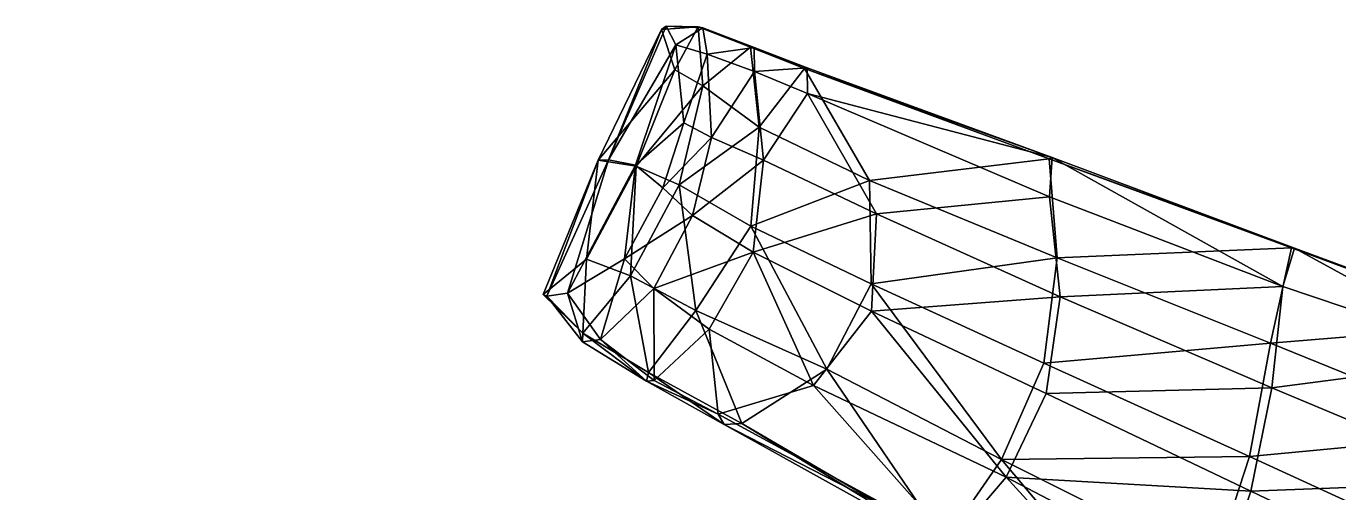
# Model space of a CAD drawing. Extents: x -4.77 to 4.77, y -2.48 to 3.3.
# Drawn here: x -3.566 to -2.343, y 2.502 to 2.938 of the extents above; entities that cross this region are included whole.
import ezdxf

# ---------------------------------------------------------------- set-up
doc = ezdxf.new("R2010")
doc.units = 0

msp = doc.modelspace()

# ---------------------------------------------------------------- linework, layer by layer
for points in [[(-2.9607, 2.9204, 1.7092), (-2.9695, 2.9377, 1.702), (-3.0235, 2.8131, 1.7203)], [(-3.0235, 2.8131, 1.7203), (-2.9695, 2.9377, 1.702), (-2.9741, 2.9347, 1.6881)], [(-2.9607, 2.9204, -1.7092), (-3.0235, 2.8131, -1.7203), (-2.9695, 2.9377, -1.702)], [(-3.0235, 2.8131, -1.7203), (-2.9741, 2.9347, -1.6881), (-2.9695, 2.9377, -1.702)], [(-2.9398, 2.9371, 1.6825), (-2.9741, 2.9347, 1.6881), (-2.9695, 2.9377, 1.702)], [(-2.9398, 2.9371, -1.6825), (-2.9695, 2.9377, -1.702), (-2.9741, 2.9347, -1.6881)], [(-2.9398, 2.9371, 1.6825), (-2.9616, 2.8969, 1.6802), (-2.9741, 2.9347, 1.6881)], [(-2.9398, 2.9371, -1.6825), (-2.9741, 2.9347, -1.6881), (-2.9616, 2.8969, -1.6802)], [(-2.9398, 2.9371, 1.6825), (-2.9695, 2.9377, 1.702), (-2.9355, 2.9361, 1.6905)], [(-2.9355, 2.9361, 1.6905), (-2.9695, 2.9377, 1.702), (-2.9607, 2.9204, 1.7092)], [(-2.9398, 2.9371, -1.6825), (-2.9355, 2.9361, -1.6905), (-2.9695, 2.9377, -1.702)], [(-2.9355, 2.9361, -1.6905), (-2.9607, 2.9204, -1.7092), (-2.9695, 2.9377, -1.702)], [(-2.9398, 2.9371, 1.6825), (-2.9354, 2.882, 1.6724), (-2.9616, 2.8969, 1.6802)], [(-2.9398, 2.9371, -1.6825), (-2.9616, 2.8969, -1.6802), (-2.9354, 2.882, -1.6724)], [(-2.8911, 2.9183, 1.6663), (-2.9354, 2.882, 1.6724), (-2.9398, 2.9371, 1.6825)], [(-2.8911, 2.9183, 1.6663), (-2.9398, 2.9371, 1.6825), (-2.9355, 2.9361, 1.6905)], [(-2.8911, 2.9183, -1.6663), (-2.9398, 2.9371, -1.6825), (-2.9354, 2.882, -1.6724)], [(-2.8911, 2.9183, -1.6663), (-2.9355, 2.9361, -1.6905), (-2.9398, 2.9371, -1.6825)], [(-2.9616, 2.8969, 1.6802), (-3.0329, 2.8127, 1.7088), (-2.9741, 2.9347, 1.6881)], [(-3.0235, 2.8131, 1.7203), (-2.9741, 2.9347, 1.6881), (-3.0329, 2.8127, 1.7088)], [(-2.9616, 2.8969, -1.6802), (-2.9741, 2.9347, -1.6881), (-3.0329, 2.8127, -1.7088)], [(-3.0235, 2.8131, -1.7203), (-3.0329, 2.8127, -1.7088), (-2.9741, 2.9347, -1.6881)], [(-2.9355, 2.9361, 1.6905), (-2.9607, 2.9204, 1.7092), (-2.9313, 2.9118, 1.7085)], [(-2.9355, 2.9361, -1.6905), (-2.9313, 2.9118, -1.7085), (-2.9607, 2.9204, -1.7092)], [(-2.8911, 2.9183, 1.6663), (-2.9355, 2.9361, 1.6905), (-2.8875, 2.918, 1.6786)], [(-2.8875, 2.918, 1.6786), (-2.9355, 2.9361, 1.6905), (-2.9313, 2.9118, 1.7085)], [(-2.8911, 2.9183, -1.6663), (-2.8875, 2.918, -1.6786), (-2.9355, 2.9361, -1.6905)], [(-2.8875, 2.918, -1.6786), (-2.9313, 2.9118, -1.7085), (-2.9355, 2.9361, -1.6905)], [(-2.9607, 2.9204, 1.7092), (-3.0235, 2.8131, 1.7203), (-2.9982, 2.808, 1.7252)], [(-2.9607, 2.9204, -1.7092), (-2.9982, 2.808, -1.7252), (-3.0235, 2.8131, -1.7203)], [(-2.9982, 2.808, 1.7252), (-2.9531, 2.8475, 1.722), (-2.9607, 2.9204, 1.7092)], [(-2.9982, 2.808, -1.7252), (-2.9607, 2.9204, -1.7092), (-2.9531, 2.8475, -1.722)], [(-2.9313, 2.9118, 1.7085), (-2.9607, 2.9204, 1.7092), (-2.9531, 2.8475, 1.722)], [(-2.9313, 2.9118, -1.7085), (-2.9531, 2.8475, -1.722), (-2.9607, 2.9204, -1.7092)], [(-2.8911, 2.9183, 1.6663), (-2.8829, 2.8436, 1.6571), (-2.9354, 2.882, 1.6724)], [(-2.8911, 2.9183, -1.6663), (-2.9354, 2.882, -1.6724), (-2.8829, 2.8436, -1.6571)], [(-2.8875, 2.918, 1.6786), (-2.9313, 2.9118, 1.7085), (-2.8873, 2.8955, 1.6991)], [(-2.8875, 2.918, -1.6786), (-2.8873, 2.8955, -1.6991), (-2.9313, 2.9118, -1.7085)], [(-2.8911, 2.9183, 1.6663), (-2.8382, 2.899, 1.6661), (-2.8407, 2.8983, 1.6501)], [(-2.8911, 2.9183, 1.6663), (-2.8875, 2.918, 1.6786), (-2.8382, 2.899, 1.6661)], [(-2.8829, 2.8436, 1.6571), (-2.8911, 2.9183, 1.6663), (-2.8407, 2.8983, 1.6501)], [(-2.8911, 2.9183, -1.6663), (-2.8407, 2.8983, -1.6501), (-2.8382, 2.899, -1.6661)], [(-2.8911, 2.9183, -1.6663), (-2.8382, 2.899, -1.6661), (-2.8875, 2.918, -1.6786)], [(-2.8829, 2.8436, -1.6571), (-2.8407, 2.8983, -1.6501), (-2.8911, 2.9183, -1.6663)], [(-2.8873, 2.8955, 1.6991), (-2.8382, 2.899, 1.6661), (-2.8875, 2.918, 1.6786)], [(-2.8873, 2.8955, -1.6991), (-2.8875, 2.918, -1.6786), (-2.8382, 2.899, -1.6661)], [(-2.9313, 2.9118, 1.7085), (-2.9531, 2.8475, 1.722), (-2.9274, 2.834, 1.7258)], [(-2.9313, 2.9118, -1.7085), (-2.9274, 2.834, -1.7258), (-2.9531, 2.8475, -1.722)], [(-2.8873, 2.8955, 1.6991), (-2.9313, 2.9118, 1.7085), (-2.9274, 2.834, 1.7258)], [(-2.8873, 2.8955, -1.6991), (-2.9274, 2.834, -1.7258), (-2.9313, 2.9118, -1.7085)], [(-2.9616, 2.8969, 1.6802), (-2.9976, 2.8072, 1.6905), (-3.0329, 2.8127, 1.7088)], [(-2.9616, 2.8969, -1.6802), (-3.0329, 2.8127, -1.7088), (-2.9976, 2.8072, -1.6905)], [(-2.9354, 2.882, 1.6724), (-2.9976, 2.8072, 1.6905), (-2.9616, 2.8969, 1.6802)], [(-2.9354, 2.882, -1.6724), (-2.9616, 2.8969, -1.6802), (-2.9976, 2.8072, -1.6905)], [(-2.8873, 2.8955, 1.6991), (-2.9274, 2.834, 1.7258), (-2.8789, 2.8127, 1.7232)], [(-2.8873, 2.8955, -1.6991), (-2.8789, 2.8127, -1.7232), (-2.9274, 2.834, -1.7258)], [(-2.8873, 2.8955, 1.6991), (-2.8378, 2.875, 1.6865), (-2.8382, 2.899, 1.6661)], [(-2.8873, 2.8955, -1.6991), (-2.8382, 2.899, -1.6661), (-2.8378, 2.875, -1.6865)], [(-2.8789, 2.8127, 1.7232), (-2.8378, 2.875, 1.6865), (-2.8873, 2.8955, 1.6991)], [(-2.8789, 2.8127, -1.7232), (-2.8873, 2.8955, -1.6991), (-2.8378, 2.875, -1.6865)], [(-2.8829, 2.8436, 1.6571), (-2.8407, 2.8983, 1.6501), (-2.7802, 2.7937, 1.6276)], [(-2.8829, 2.8436, -1.6571), (-2.7802, 2.7937, -1.6276), (-2.8407, 2.8983, -1.6501)], [(-2.6097, 2.8152, 1.6004), (-2.8407, 2.8983, 1.6501), (-2.8382, 2.899, 1.6661)], [(-2.6097, 2.8152, -1.6004), (-2.8382, 2.899, -1.6661), (-2.8407, 2.8983, -1.6501)], [(-2.7802, 2.7937, 1.6276), (-2.8407, 2.8983, 1.6501), (-2.6125, 2.8139, 1.5835)], [(-2.6097, 2.8152, 1.6004), (-2.6125, 2.8139, 1.5835), (-2.8407, 2.8983, 1.6501)], [(-2.7802, 2.7937, -1.6276), (-2.6125, 2.8139, -1.5835), (-2.8407, 2.8983, -1.6501)], [(-2.6097, 2.8152, -1.6004), (-2.8407, 2.8983, -1.6501), (-2.6125, 2.8139, -1.5835)], [(-2.6097, 2.8152, 1.6004), (-2.8382, 2.899, 1.6661), (-2.8378, 2.875, 1.6865)], [(-2.6097, 2.8152, -1.6004), (-2.8378, 2.875, -1.6865), (-2.8382, 2.899, -1.6661)], [(-2.9354, 2.882, 1.6724), (-2.9574, 2.7899, 1.6786), (-2.9976, 2.8072, 1.6905)], [(-2.9354, 2.882, -1.6724), (-2.9976, 2.8072, -1.6905), (-2.9574, 2.7899, -1.6786)], [(-2.8829, 2.8436, 1.6571), (-2.9574, 2.7899, 1.6786), (-2.9354, 2.882, 1.6724)], [(-2.8829, 2.8436, -1.6571), (-2.9354, 2.882, -1.6724), (-2.9574, 2.7899, -1.6786)], [(-2.8789, 2.8127, 1.7232), (-2.7734, 2.7626, 1.693), (-2.8378, 2.875, 1.6865)], [(-2.8789, 2.8127, -1.7232), (-2.8378, 2.875, -1.6865), (-2.7734, 2.7626, -1.693)], [(-2.6097, 2.8152, 1.6004), (-2.8378, 2.875, 1.6865), (-2.6124, 2.7785, 1.631)], [(-2.6124, 2.7785, 1.631), (-2.8378, 2.875, 1.6865), (-2.7734, 2.7626, 1.693)], [(-2.6097, 2.8152, -1.6004), (-2.6124, 2.7785, -1.631), (-2.8378, 2.875, -1.6865)], [(-2.6124, 2.7785, -1.631), (-2.7734, 2.7626, -1.693), (-2.8378, 2.875, -1.6865)], [(-2.9982, 2.808, 1.7252), (-2.9726, 2.7871, 1.7302), (-2.9531, 2.8475, 1.722)], [(-2.9982, 2.808, -1.7252), (-2.9531, 2.8475, -1.722), (-2.9726, 2.7871, -1.7302)], [(-2.9274, 2.834, 1.7258), (-2.9531, 2.8475, 1.722), (-2.9726, 2.7871, 1.7302)], [(-2.9274, 2.834, -1.7258), (-2.9726, 2.7871, -1.7302), (-2.9531, 2.8475, -1.722)], [(-2.8829, 2.8436, 1.6571), (-2.8906, 2.7512, 1.6593), (-2.9574, 2.7899, 1.6786)], [(-2.8829, 2.8436, -1.6571), (-2.9574, 2.7899, -1.6786), (-2.8906, 2.7512, -1.6593)], [(-2.8906, 2.7512, 1.6593), (-2.8829, 2.8436, 1.6571), (-2.7802, 2.7937, 1.6276)], [(-2.8906, 2.7512, -1.6593), (-2.7802, 2.7937, -1.6276), (-2.8829, 2.8436, -1.6571)], [(-2.9274, 2.834, 1.7258), (-2.9726, 2.7871, 1.7302), (-2.945, 2.7612, 1.7355)], [(-2.9274, 2.834, -1.7258), (-2.945, 2.7612, -1.7355), (-2.9726, 2.7871, -1.7302)], [(-2.8789, 2.8127, 1.7232), (-2.9274, 2.834, 1.7258), (-2.945, 2.7612, 1.7355)], [(-2.8789, 2.8127, -1.7232), (-2.945, 2.7612, -1.7355), (-2.9274, 2.834, -1.7258)], [(-2.6125, 2.8139, 1.5835), (-2.6097, 2.8152, 1.6004), (-2.3839, 2.7306, 1.538)], [(-2.6125, 2.8139, -1.5835), (-2.3839, 2.7306, -1.538), (-2.6097, 2.8152, -1.6004)], [(-2.6097, 2.8152, 1.6004), (-2.6124, 2.7785, 1.631), (-2.3947, 2.695, 1.5705)], [(-2.6097, 2.8152, -1.6004), (-2.3947, 2.695, -1.5705), (-2.6124, 2.7785, -1.631)], [(-2.6097, 2.8152, 1.6004), (-2.3947, 2.695, 1.5705), (-2.3839, 2.7306, 1.538)], [(-2.6097, 2.8152, -1.6004), (-2.3839, 2.7306, -1.538), (-2.3947, 2.695, -1.5705)], [(-3.0329, 2.8127, 1.7088), (-3.044, 2.7205, 1.7043), (-3.0843, 2.6873, 1.7229)], [(-3.0809, 2.6859, 1.7338), (-3.0329, 2.8127, 1.7088), (-3.0843, 2.6873, 1.7229)], [(-3.0329, 2.8127, -1.7088), (-3.0843, 2.6873, -1.7229), (-3.044, 2.7205, -1.7043)], [(-3.0809, 2.6859, -1.7338), (-3.0843, 2.6873, -1.7229), (-3.0329, 2.8127, -1.7088)], [(-3.0617, 2.6886, 1.7385), (-3.0235, 2.8131, 1.7203), (-3.0809, 2.6859, 1.7338)], [(-3.0809, 2.6859, 1.7338), (-3.0235, 2.8131, 1.7203), (-3.0329, 2.8127, 1.7088)], [(-3.0617, 2.6886, -1.7385), (-3.0809, 2.6859, -1.7338), (-3.0235, 2.8131, -1.7203)], [(-3.0809, 2.6859, -1.7338), (-3.0329, 2.8127, -1.7088), (-3.0235, 2.8131, -1.7203)], [(-3.0617, 2.6886, 1.7385), (-2.9982, 2.808, 1.7252), (-3.0235, 2.8131, 1.7203)], [(-3.0617, 2.6886, -1.7385), (-3.0235, 2.8131, -1.7203), (-2.9982, 2.808, -1.7252)], [(-3.0085, 2.7206, 1.7379), (-2.9982, 2.808, 1.7252), (-3.0617, 2.6886, 1.7385)], [(-3.0085, 2.7206, -1.7379), (-3.0617, 2.6886, -1.7385), (-2.9982, 2.808, -1.7252)], [(-3.0329, 2.8127, 1.7088), (-2.9976, 2.8072, 1.6905), (-3.044, 2.7205, 1.7043)], [(-3.0329, 2.8127, -1.7088), (-3.044, 2.7205, -1.7043), (-2.9976, 2.8072, -1.6905)], [(-3.003, 2.7049, 1.6918), (-3.044, 2.7205, 1.7043), (-2.9976, 2.8072, 1.6905)], [(-3.003, 2.7049, -1.6918), (-2.9976, 2.8072, -1.6905), (-3.044, 2.7205, -1.7043)], [(-3.0085, 2.7206, 1.7379), (-2.9726, 2.7871, 1.7302), (-2.9982, 2.808, 1.7252)], [(-3.0085, 2.7206, -1.7379), (-2.9982, 2.808, -1.7252), (-2.9726, 2.7871, -1.7302)], [(-3.003, 2.7049, 1.6918), (-2.9976, 2.8072, 1.6905), (-2.9574, 2.7899, 1.6786)], [(-3.003, 2.7049, -1.6918), (-2.9574, 2.7899, -1.6786), (-2.9976, 2.8072, -1.6905)], [(-2.8789, 2.8127, 1.7232), (-2.945, 2.7612, 1.7355), (-2.8884, 2.7269, 1.7263)], [(-2.8789, 2.8127, -1.7232), (-2.8884, 2.7269, -1.7263), (-2.945, 2.7612, -1.7355)], [(-2.8884, 2.7269, 1.7263), (-2.7734, 2.7626, 1.693), (-2.8789, 2.8127, 1.7232)], [(-2.8884, 2.7269, -1.7263), (-2.8789, 2.8127, -1.7232), (-2.7734, 2.7626, -1.693)], [(-2.7802, 2.7937, 1.6276), (-2.6125, 2.8139, 1.5835), (-2.6052, 2.7217, 1.5768)], [(-2.7802, 2.7937, -1.6276), (-2.6052, 2.7217, -1.5768), (-2.6125, 2.8139, -1.5835)], [(-2.6125, 2.8139, 1.5835), (-2.3839, 2.7306, 1.538), (-2.3866, 2.7311, 1.5183)], [(-2.6052, 2.7217, 1.5768), (-2.6125, 2.8139, 1.5835), (-2.3866, 2.7311, 1.5183)], [(-2.6125, 2.8139, -1.5835), (-2.3866, 2.7311, -1.5183), (-2.3839, 2.7306, -1.538)], [(-2.6052, 2.7217, -1.5768), (-2.3866, 2.7311, -1.5183), (-2.6125, 2.8139, -1.5835)], [(-2.8906, 2.7512, 1.6593), (-2.7802, 2.7937, 1.6276), (-2.7784, 2.6975, 1.627)], [(-2.8906, 2.7512, -1.6593), (-2.7784, 2.6975, -1.627), (-2.7802, 2.7937, -1.6276)], [(-2.7784, 2.6975, 1.627), (-2.7802, 2.7937, 1.6276), (-2.6052, 2.7217, 1.5768)], [(-2.7784, 2.6975, -1.627), (-2.6052, 2.7217, -1.5768), (-2.7802, 2.7937, -1.6276)], [(-2.945, 2.7612, 1.7355), (-2.9726, 2.7871, 1.7302), (-3.0085, 2.7206, 1.7379)], [(-2.945, 2.7612, -1.7355), (-3.0085, 2.7206, -1.7379), (-2.9726, 2.7871, -1.7302)], [(-2.942, 2.6725, 1.6742), (-3.003, 2.7049, 1.6918), (-2.9574, 2.7899, 1.6786)], [(-2.942, 2.6725, -1.6742), (-2.9574, 2.7899, -1.6786), (-3.003, 2.7049, -1.6918)], [(-2.942, 2.6725, 1.6742), (-2.9574, 2.7899, 1.6786), (-2.8906, 2.7512, 1.6593)], [(-2.942, 2.6725, -1.6742), (-2.8906, 2.7512, -1.6593), (-2.9574, 2.7899, -1.6786)], [(-2.6124, 2.7785, 1.631), (-2.7734, 2.7626, 1.693), (-2.6022, 2.6854, 1.6433)], [(-2.6124, 2.7785, -1.631), (-2.6022, 2.6854, -1.6433), (-2.7734, 2.7626, -1.693)], [(-2.3947, 2.695, 1.5705), (-2.6124, 2.7785, 1.631), (-2.6022, 2.6854, 1.6433)], [(-2.3947, 2.695, -1.5705), (-2.6022, 2.6854, -1.6433), (-2.6124, 2.7785, -1.631)], [(-2.945, 2.7612, 1.7355), (-3.0085, 2.7206, 1.7379), (-2.981, 2.693, 1.7437)], [(-2.945, 2.7612, -1.7355), (-2.981, 2.693, -1.7437), (-3.0085, 2.7206, -1.7379)], [(-2.8884, 2.7269, 1.7263), (-2.945, 2.7612, 1.7355), (-2.981, 2.693, 1.7437)], [(-2.8884, 2.7269, -1.7263), (-2.981, 2.693, -1.7437), (-2.945, 2.7612, -1.7355)], [(-2.8884, 2.7269, 1.7263), (-2.7781, 2.6719, 1.6944), (-2.7734, 2.7626, 1.693)], [(-2.8884, 2.7269, -1.7263), (-2.7734, 2.7626, -1.693), (-2.7781, 2.6719, -1.6944)], [(-2.6022, 2.6854, 1.6433), (-2.7734, 2.7626, 1.693), (-2.7781, 2.6719, 1.6944)], [(-2.6022, 2.6854, -1.6433), (-2.7781, 2.6719, -1.6944), (-2.7734, 2.7626, -1.693)], [(-2.8906, 2.7512, 1.6593), (-2.8199, 2.6179, 1.6389), (-2.942, 2.6725, 1.6742)], [(-2.8906, 2.7512, -1.6593), (-2.942, 2.6725, -1.6742), (-2.8199, 2.6179, -1.6389)], [(-2.8906, 2.7512, 1.6593), (-2.7784, 2.6975, 1.627), (-2.8199, 2.6179, 1.6389)], [(-2.8906, 2.7512, -1.6593), (-2.8199, 2.6179, -1.6389), (-2.7784, 2.6975, -1.627)], [(-2.6052, 2.7217, 1.5768), (-2.3866, 2.7311, 1.5183), (-2.4061, 2.642, 1.5193)], [(-2.6052, 2.7217, -1.5768), (-2.4061, 2.642, -1.5193), (-2.3866, 2.7311, -1.5183)], [(-2.4061, 2.642, 1.5193), (-2.3866, 2.7311, 1.5183), (-2.1938, 2.6596, 1.462)], [(-2.4061, 2.642, -1.5193), (-2.1938, 2.6596, -1.462), (-2.3866, 2.7311, -1.5183)], [(-2.3839, 2.7306, 1.538), (-2.3947, 2.695, 1.5705), (-2.1956, 2.6278, 1.5094)], [(-2.3839, 2.7306, -1.538), (-2.1956, 2.6278, -1.5094), (-2.3947, 2.695, -1.5705)], [(-2.3866, 2.7311, 1.5183), (-2.1913, 2.6596, 1.4831), (-2.1938, 2.6596, 1.462)], [(-2.3866, 2.7311, 1.5183), (-2.3839, 2.7306, 1.538), (-2.1913, 2.6596, 1.4831)], [(-2.3866, 2.7311, -1.5183), (-2.1938, 2.6596, -1.462), (-2.1913, 2.6596, -1.4831)], [(-2.3866, 2.7311, -1.5183), (-2.1913, 2.6596, -1.4831), (-2.3839, 2.7306, -1.538)], [(-2.3839, 2.7306, 1.538), (-2.1956, 2.6278, 1.5094), (-2.1913, 2.6596, 1.4831)], [(-2.3839, 2.7306, -1.538), (-2.1913, 2.6596, -1.4831), (-2.1956, 2.6278, -1.5094)], [(-3.0472, 2.6514, 1.7088), (-3.0843, 2.6873, 1.7229), (-3.044, 2.7205, 1.7043)], [(-3.0472, 2.6514, -1.7088), (-3.044, 2.7205, -1.7043), (-3.0843, 2.6873, -1.7229)], [(-3.0308, 2.6453, 1.7435), (-3.0085, 2.7206, 1.7379), (-3.0617, 2.6886, 1.7385)], [(-3.0308, 2.6453, -1.7435), (-3.0617, 2.6886, -1.7385), (-3.0085, 2.7206, -1.7379)], [(-3.0472, 2.6514, 1.7088), (-3.044, 2.7205, 1.7043), (-3.003, 2.7049, 1.6918)], [(-3.0472, 2.6514, -1.7088), (-3.003, 2.7049, -1.6918), (-3.044, 2.7205, -1.7043)], [(-3.0308, 2.6453, 1.7435), (-2.981, 2.693, 1.7437), (-3.0085, 2.7206, 1.7379)], [(-3.0308, 2.6453, -1.7435), (-3.0085, 2.7206, -1.7379), (-2.981, 2.693, -1.7437)], [(-2.8884, 2.7269, 1.7263), (-2.981, 2.693, 1.7437), (-2.9297, 2.655, 1.7382)], [(-2.8884, 2.7269, -1.7263), (-2.9297, 2.655, -1.7382), (-2.981, 2.693, -1.7437)], [(-2.8884, 2.7269, 1.7263), (-2.9297, 2.655, 1.7382), (-2.8324, 2.6025, 1.7101)], [(-2.8884, 2.7269, -1.7263), (-2.8324, 2.6025, -1.7101), (-2.9297, 2.655, -1.7382)], [(-2.8884, 2.7269, 1.7263), (-2.8324, 2.6025, 1.7101), (-2.7781, 2.6719, 1.6944)], [(-2.8884, 2.7269, -1.7263), (-2.7781, 2.6719, -1.6944), (-2.8324, 2.6025, -1.7101)], [(-2.7784, 2.6975, 1.627), (-2.6052, 2.7217, 1.5768), (-2.6176, 2.6233, 1.5804)], [(-2.7784, 2.6975, -1.627), (-2.6176, 2.6233, -1.5804), (-2.6052, 2.7217, -1.5768)], [(-2.6176, 2.6233, 1.5804), (-2.6052, 2.7217, 1.5768), (-2.4061, 2.642, 1.5193)], [(-2.6176, 2.6233, -1.5804), (-2.4061, 2.642, -1.5193), (-2.6052, 2.7217, -1.5768)], [(-2.9862, 2.6148, 1.6923), (-3.0472, 2.6514, 1.7088), (-3.003, 2.7049, 1.6918)], [(-2.9862, 2.6148, -1.6923), (-3.003, 2.7049, -1.6918), (-3.0472, 2.6514, -1.7088)], [(-2.9862, 2.6148, 1.6923), (-3.003, 2.7049, 1.6918), (-2.942, 2.6725, 1.6742)], [(-2.9862, 2.6148, -1.6923), (-2.942, 2.6725, -1.6742), (-3.003, 2.7049, -1.6918)], [(-2.9808, 2.6072, 1.7333), (-2.981, 2.693, 1.7437), (-3.0308, 2.6453, 1.7435)], [(-2.9808, 2.6072, -1.7333), (-3.0308, 2.6453, -1.7435), (-2.981, 2.693, -1.7437)], [(-2.9808, 2.6072, 1.7333), (-2.9297, 2.655, 1.7382), (-2.981, 2.693, 1.7437)], [(-2.9808, 2.6072, -1.7333), (-2.981, 2.693, -1.7437), (-2.9297, 2.655, -1.7382)], [(-2.6569, 2.5334, 1.5918), (-2.8199, 2.6179, 1.6389), (-2.7784, 2.6975, 1.627)], [(-2.6569, 2.5334, -1.5918), (-2.7784, 2.6975, -1.627), (-2.8199, 2.6179, -1.6389)], [(-2.6569, 2.5334, 1.5918), (-2.7784, 2.6975, 1.627), (-2.6176, 2.6233, 1.5804)], [(-2.6569, 2.5334, -1.5918), (-2.6176, 2.6233, -1.5804), (-2.7784, 2.6975, -1.627)], [(-2.3947, 2.695, 1.5705), (-2.6022, 2.6854, 1.6433), (-2.4049, 2.6005, 1.5866)], [(-2.3947, 2.695, -1.5705), (-2.4049, 2.6005, -1.5866), (-2.6022, 2.6854, -1.6433)], [(-2.1956, 2.6278, 1.5094), (-2.3947, 2.695, 1.5705), (-2.4049, 2.6005, 1.5866)], [(-2.1956, 2.6278, -1.5094), (-2.4049, 2.6005, -1.5866), (-2.3947, 2.695, -1.5705)], [(-3.0472, 2.6514, 1.7088), (-3.0809, 2.6859, 1.7338), (-3.0843, 2.6873, 1.7229)], [(-3.0472, 2.6514, -1.7088), (-3.0843, 2.6873, -1.7229), (-3.0809, 2.6859, -1.7338)], [(-3.0477, 2.6434, 1.7279), (-3.0617, 2.6886, 1.7385), (-3.0809, 2.6859, 1.7338)], [(-3.0477, 2.6434, -1.7279), (-3.0809, 2.6859, -1.7338), (-3.0617, 2.6886, -1.7385)], [(-3.0472, 2.6514, 1.7088), (-3.0477, 2.6434, 1.7279), (-3.0809, 2.6859, 1.7338)], [(-3.0472, 2.6514, -1.7088), (-3.0809, 2.6859, -1.7338), (-3.0477, 2.6434, -1.7279)], [(-3.0477, 2.6434, 1.7279), (-3.0308, 2.6453, 1.7435), (-3.0617, 2.6886, 1.7385)], [(-3.0477, 2.6434, -1.7279), (-3.0617, 2.6886, -1.7385), (-3.0308, 2.6453, -1.7435)], [(-2.6022, 2.6854, 1.6433), (-2.7781, 2.6719, 1.6944), (-2.6155, 2.595, 1.6472)], [(-2.6022, 2.6854, -1.6433), (-2.6155, 2.595, -1.6472), (-2.7781, 2.6719, -1.6944)], [(-2.4049, 2.6005, 1.5866), (-2.6022, 2.6854, 1.6433), (-2.6155, 2.595, 1.6472)], [(-2.4049, 2.6005, -1.5866), (-2.6155, 2.595, -1.6472), (-2.6022, 2.6854, -1.6433)], [(-2.942, 2.6725, 1.6742), (-2.899, 2.5671, 1.6666), (-2.9862, 2.6148, 1.6923)], [(-2.942, 2.6725, -1.6742), (-2.9862, 2.6148, -1.6923), (-2.899, 2.5671, -1.6666)], [(-2.942, 2.6725, 1.6742), (-2.8199, 2.6179, 1.6389), (-2.899, 2.5671, 1.6666)], [(-2.942, 2.6725, -1.6742), (-2.899, 2.5671, -1.6666), (-2.8199, 2.6179, -1.6389)], [(-2.7781, 2.6719, 1.6944), (-2.8324, 2.6025, 1.7101), (-2.6525, 2.517, 1.6581)], [(-2.7781, 2.6719, -1.6944), (-2.6525, 2.517, -1.6581), (-2.8324, 2.6025, -1.7101)], [(-2.7781, 2.6719, 1.6944), (-2.6525, 2.517, 1.6581), (-2.6155, 2.595, 1.6472)], [(-2.7781, 2.6719, -1.6944), (-2.6155, 2.595, -1.6472), (-2.6525, 2.517, -1.6581)], [(-2.4061, 2.642, 1.5193), (-2.1938, 2.6596, 1.462), (-2.1986, 2.5576, 1.4594)], [(-2.4061, 2.642, -1.5193), (-2.1986, 2.5576, -1.4594), (-2.1938, 2.6596, -1.462)], [(-2.988, 2.6066, 1.7134), (-3.0477, 2.6434, 1.7279), (-3.0472, 2.6514, 1.7088)], [(-2.988, 2.6066, -1.7134), (-3.0472, 2.6514, -1.7088), (-3.0477, 2.6434, -1.7279)], [(-2.988, 2.6066, 1.7134), (-3.0308, 2.6453, 1.7435), (-3.0477, 2.6434, 1.7279)], [(-2.988, 2.6066, -1.7134), (-3.0477, 2.6434, -1.7279), (-3.0308, 2.6453, -1.7435)], [(-2.988, 2.6066, 1.7134), (-3.0472, 2.6514, 1.7088), (-2.9862, 2.6148, 1.6923)], [(-2.988, 2.6066, -1.7134), (-2.9862, 2.6148, -1.6923), (-3.0472, 2.6514, -1.7088)], [(-2.988, 2.6066, 1.7134), (-2.9808, 2.6072, 1.7333), (-3.0308, 2.6453, 1.7435)], [(-2.988, 2.6066, -1.7134), (-3.0308, 2.6453, -1.7435), (-2.9808, 2.6072, -1.7333)], [(-2.9297, 2.655, 1.7382), (-2.9808, 2.6072, 1.7333), (-2.9211, 2.5757, 1.7198)], [(-2.9297, 2.655, -1.7382), (-2.9211, 2.5757, -1.7198), (-2.9808, 2.6072, -1.7333)], [(-2.9297, 2.655, 1.7382), (-2.9211, 2.5757, 1.7198), (-2.8324, 2.6025, 1.7101)], [(-2.9297, 2.655, -1.7382), (-2.8324, 2.6025, -1.7101), (-2.9211, 2.5757, -1.7198)], [(-2.6176, 2.6233, 1.5804), (-2.4061, 2.642, 1.5193), (-2.4259, 2.5362, 1.525)], [(-2.6176, 2.6233, -1.5804), (-2.4259, 2.5362, -1.525), (-2.4061, 2.642, -1.5193)], [(-2.4259, 2.5362, 1.525), (-2.4061, 2.642, 1.5193), (-2.1986, 2.5576, 1.4594)], [(-2.4259, 2.5362, -1.525), (-2.1986, 2.5576, -1.4594), (-2.4061, 2.642, -1.5193)], [(-2.6569, 2.5334, 1.5918), (-2.6176, 2.6233, 1.5804), (-2.4259, 2.5362, 1.525)], [(-2.6569, 2.5334, -1.5918), (-2.4259, 2.5362, -1.525), (-2.6176, 2.6233, -1.5804)], [(-2.1956, 2.6278, 1.5094), (-2.4049, 2.6005, 1.5866), (-2.1956, 2.5127, 1.5259)], [(-2.1956, 2.6278, -1.5094), (-2.1956, 2.5127, -1.5259), (-2.4049, 2.6005, -1.5866)], [(-2.9862, 2.6148, 1.6923), (-2.9156, 2.5663, 1.6952), (-2.988, 2.6066, 1.7134)], [(-2.9862, 2.6148, -1.6923), (-2.988, 2.6066, -1.7134), (-2.9156, 2.5663, -1.6952)], [(-2.988, 2.6066, 1.7134), (-2.9211, 2.5757, 1.7198), (-2.9808, 2.6072, 1.7333)], [(-2.988, 2.6066, -1.7134), (-2.9808, 2.6072, -1.7333), (-2.9211, 2.5757, -1.7198)], [(-2.988, 2.6066, 1.7134), (-2.9156, 2.5663, 1.6952), (-2.9211, 2.5757, 1.7198)], [(-2.988, 2.6066, -1.7134), (-2.9211, 2.5757, -1.7198), (-2.9156, 2.5663, -1.6952)], [(-2.9862, 2.6148, 1.6923), (-2.899, 2.5671, 1.6666), (-2.9156, 2.5663, 1.6952)], [(-2.9862, 2.6148, -1.6923), (-2.9156, 2.5663, -1.6952), (-2.899, 2.5671, -1.6666)], [(-2.7101, 2.4567, 1.6167), (-2.899, 2.5671, 1.6666), (-2.8199, 2.6179, 1.6389)], [(-2.7101, 2.4567, -1.6167), (-2.8199, 2.6179, -1.6389), (-2.899, 2.5671, -1.6666)], [(-2.7101, 2.4567, 1.6167), (-2.8199, 2.6179, 1.6389), (-2.6569, 2.5334, 1.5918)], [(-2.7101, 2.4567, -1.6167), (-2.6569, 2.5334, -1.5918), (-2.8199, 2.6179, -1.6389)], [(-2.8324, 2.6025, 1.7101), (-2.9211, 2.5757, 1.7198), (-2.7035, 2.4573, 1.661)], [(-2.8324, 2.6025, -1.7101), (-2.7035, 2.4573, -1.661), (-2.9211, 2.5757, -1.7198)], [(-2.8324, 2.6025, 1.7101), (-2.7035, 2.4573, 1.661), (-2.6525, 2.517, 1.6581)], [(-2.8324, 2.6025, -1.7101), (-2.6525, 2.517, -1.6581), (-2.7035, 2.4573, -1.661)], [(-2.6525, 2.517, 1.6581), (-2.4245, 2.5038, 1.5923), (-2.6155, 2.595, 1.6472)], [(-2.6525, 2.517, -1.6581), (-2.6155, 2.595, -1.6472), (-2.4245, 2.5038, -1.5923)], [(-2.4049, 2.6005, 1.5866), (-2.6155, 2.595, 1.6472), (-2.4245, 2.5038, 1.5923)], [(-2.4049, 2.6005, -1.5866), (-2.4245, 2.5038, -1.5923), (-2.6155, 2.595, -1.6472)], [(-2.1956, 2.5127, 1.5259), (-2.4049, 2.6005, 1.5866), (-2.4245, 2.5038, 1.5923)], [(-2.1956, 2.5127, -1.5259), (-2.4245, 2.5038, -1.5923), (-2.4049, 2.6005, -1.5866)], [(-2.7035, 2.4573, 1.661), (-2.9211, 2.5757, 1.7198), (-2.9156, 2.5663, 1.6952)], [(-2.7035, 2.4573, -1.661), (-2.9156, 2.5663, -1.6952), (-2.9211, 2.5757, -1.7198)], [(-2.7069, 2.45, 1.6354), (-2.9156, 2.5663, 1.6952), (-2.899, 2.5671, 1.6666)], [(-2.7069, 2.45, -1.6354), (-2.899, 2.5671, -1.6666), (-2.9156, 2.5663, -1.6952)], [(-2.7035, 2.4573, 1.661), (-2.9156, 2.5663, 1.6952), (-2.7069, 2.45, 1.6354)], [(-2.7035, 2.4573, -1.661), (-2.7069, 2.45, -1.6354), (-2.9156, 2.5663, -1.6952)], [(-2.7069, 2.45, 1.6354), (-2.899, 2.5671, 1.6666), (-2.7101, 2.4567, 1.6167)], [(-2.7069, 2.45, -1.6354), (-2.7101, 2.4567, -1.6167), (-2.899, 2.5671, -1.6666)], [(-2.4259, 2.5362, 1.525), (-2.1986, 2.5576, 1.4594), (-2.2166, 2.4403, 1.4645)], [(-2.4259, 2.5362, -1.525), (-2.2166, 2.4403, -1.4645), (-2.1986, 2.5576, -1.4594)], [(-2.4945, 2.3399, 1.551), (-2.7101, 2.4567, 1.6167), (-2.6569, 2.5334, 1.5918)], [(-2.4945, 2.3399, -1.551), (-2.6569, 2.5334, -1.5918), (-2.7101, 2.4567, -1.6167)], [(-2.6569, 2.5334, 1.5918), (-2.4259, 2.5362, 1.525), (-2.4591, 2.4344, 1.5346)], [(-2.6569, 2.5334, -1.5918), (-2.4591, 2.4344, -1.5346), (-2.4259, 2.5362, -1.525)], [(-2.4945, 2.3399, 1.551), (-2.6569, 2.5334, 1.5918), (-2.4591, 2.4344, 1.5346)], [(-2.4945, 2.3399, -1.551), (-2.4591, 2.4344, -1.5346), (-2.6569, 2.5334, -1.5918)], [(-2.4591, 2.4344, 1.5346), (-2.4259, 2.5362, 1.525), (-2.2166, 2.4403, 1.4645)], [(-2.4591, 2.4344, -1.5346), (-2.2166, 2.4403, -1.4645), (-2.4259, 2.5362, -1.525)], [(-3.922, 2.2902, -0.895), (-3.917, 2.5197, -0.7862), (-3.4628, 2.4711, -0.8206)], [(-3.922, 2.2902, 0.895), (-3.4628, 2.4711, 0.8206), (-3.917, 2.5197, 0.7862)], [(-3.917, 2.5197, -0.7862), (-3.9217, 2.5184, -0.7255), (-3.4604, 2.4799, -0.7852)], [(-3.917, 2.5197, 0.7862), (-3.4604, 2.4799, 0.7852), (-3.9217, 2.5184, 0.7255)], [(-3.7971, 2.5011, -0.6027), (-3.4604, 2.4799, -0.7852), (-3.9217, 2.5184, -0.7255)], [(-3.7971, 2.5011, 0.6027), (-3.9217, 2.5184, 0.7255), (-3.4604, 2.4799, 0.7852)], [(-3.917, 2.5197, -0.7862), (-3.4604, 2.4799, -0.7852), (-3.4628, 2.4711, -0.8206)], [(-3.917, 2.5197, 0.7862), (-3.4628, 2.4711, 0.8206), (-3.4604, 2.4799, 0.7852)], [(-2.6525, 2.517, 1.6581), (-2.7035, 2.4573, 1.661), (-2.4889, 2.3368, 1.5979)], [(-2.6525, 2.517, -1.6581), (-2.4889, 2.3368, -1.5979), (-2.7035, 2.4573, -1.661)], [(-2.6525, 2.517, 1.6581), (-2.4889, 2.3368, 1.5979), (-2.4549, 2.4134, 1.601)], [(-2.6525, 2.517, 1.6581), (-2.4549, 2.4134, 1.601), (-2.4245, 2.5038, 1.5923)], [(-2.6525, 2.517, -1.6581), (-2.4549, 2.4134, -1.601), (-2.4889, 2.3368, -1.5979)], [(-2.6525, 2.517, -1.6581), (-2.4245, 2.5038, -1.5923), (-2.4549, 2.4134, -1.601)], [(-2.1956, 2.5127, 1.5259), (-2.4245, 2.5038, 1.5923), (-2.2152, 2.4037, 1.5317)], [(-2.1956, 2.5127, -1.5259), (-2.2152, 2.4037, -1.5317), (-2.4245, 2.5038, -1.5923)], [(-2.4549, 2.4134, 1.601), (-2.2152, 2.4037, 1.5317), (-2.4245, 2.5038, 1.5923)], [(-2.4549, 2.4134, -1.601), (-2.4245, 2.5038, -1.5923), (-2.2152, 2.4037, -1.5317)]]:
    msp.add_3dface(points)

doc.saveas('drawing.dxf')
